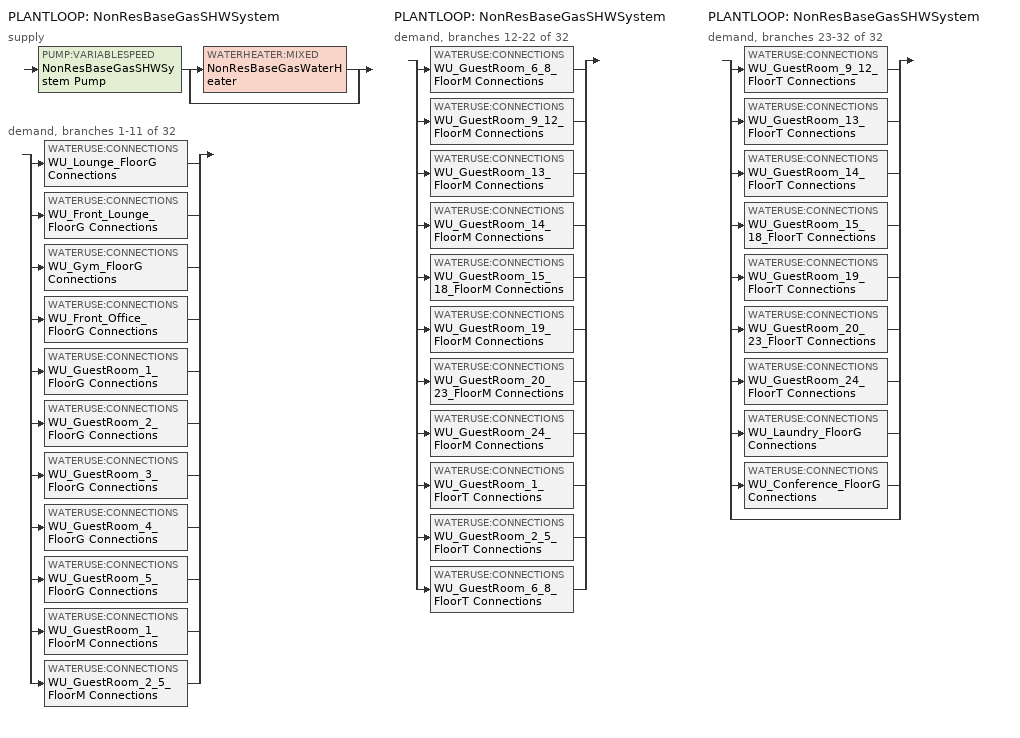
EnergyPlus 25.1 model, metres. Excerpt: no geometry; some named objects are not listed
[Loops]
PLANTLOOP 'NonResBaseGasSHWSystem'
 supply: PUMP:VARIABLESPEED 'NonResBaseGasSHWSystem Pump' > split
  | WATERHEATER:MIXED 'NonResBaseGasWaterHeater'
  | bypass
 demand, branches 1-11 of 32: split
  | WATERUSE:CONNECTIONS 'WU_Lounge_FloorG Connections'
  | WATERUSE:CONNECTIONS 'WU_Front_Lounge_FloorG Connections'
  | WATERUSE:CONNECTIONS 'WU_Gym_FloorG Connections'
  | WATERUSE:CONNECTIONS 'WU_Front_Office_FloorG Connections'
  | WATERUSE:CONNECTIONS 'WU_GuestRoom_1_FloorG Connections'
  | WATERUSE:CONNECTIONS 'WU_GuestRoom_2_FloorG Connections'
  | WATERUSE:CONNECTIONS 'WU_GuestRoom_3_FloorG Connections'
  | WATERUSE:CONNECTIONS 'WU_GuestRoom_4_FloorG Connections'
  | WATERUSE:CONNECTIONS 'WU_GuestRoom_5_FloorG Connections'
  | WATERUSE:CONNECTIONS 'WU_GuestRoom_1_FloorM Connections'
  | WATERUSE:CONNECTIONS 'WU_GuestRoom_2_5_FloorM Connections'
PLANTLOOP 'NonResBaseGasSHWSystem'
 demand, branches 12-22 of 32: split
  | WATERUSE:CONNECTIONS 'WU_GuestRoom_6_8_FloorM Connections'
  | WATERUSE:CONNECTIONS 'WU_GuestRoom_9_12_FloorM Connections'
  | WATERUSE:CONNECTIONS 'WU_GuestRoom_13_FloorM Connections'
  | WATERUSE:CONNECTIONS 'WU_GuestRoom_14_FloorM Connections'
  | WATERUSE:CONNECTIONS 'WU_GuestRoom_15_18_FloorM Connections'
  | WATERUSE:CONNECTIONS 'WU_GuestRoom_19_FloorM Connections'
  | WATERUSE:CONNECTIONS 'WU_GuestRoom_20_23_FloorM Connections'
  | WATERUSE:CONNECTIONS 'WU_GuestRoom_24_FloorM Connections'
  | WATERUSE:CONNECTIONS 'WU_GuestRoom_1_FloorT Connections'
  | WATERUSE:CONNECTIONS 'WU_GuestRoom_2_5_FloorT Connections'
  | WATERUSE:CONNECTIONS 'WU_GuestRoom_6_8_FloorT Connections'
PLANTLOOP 'NonResBaseGasSHWSystem'
 demand, branches 23-32 of 32: split
  | WATERUSE:CONNECTIONS 'WU_GuestRoom_9_12_FloorT Connections'
  | WATERUSE:CONNECTIONS 'WU_GuestRoom_13_FloorT Connections'
  | WATERUSE:CONNECTIONS 'WU_GuestRoom_14_FloorT Connections'
  | WATERUSE:CONNECTIONS 'WU_GuestRoom_15_18_FloorT Connections'
  | WATERUSE:CONNECTIONS 'WU_GuestRoom_19_FloorT Connections'
  | WATERUSE:CONNECTIONS 'WU_GuestRoom_20_23_FloorT Connections'
  | WATERUSE:CONNECTIONS 'WU_GuestRoom_24_FloorT Connections'
  | WATERUSE:CONNECTIONS 'WU_Laundry_FloorG Connections'
  | WATERUSE:CONNECTIONS 'WU_Conference_FloorG Connections'
  | bypass
[SIZING:PLANT]
NonResBaseGasSHWSystem: Loop Type=Heating; Design Loop Exit Temperature=57.2222; Loop Design Temperature Difference=44.4444; Sizing Option=NonCoincident; Zone Timesteps in Averaging Window=1
[PUMP:VARIABLESPEED]
NonResBaseGasSHWSystem Pump: Design Maximum Flow Rate=Autosize; Design Pump Head=179352; Design Power Consumption=Autosize; Motor Efficiency=0.9; Fraction of Motor Inefficiencies to Fluid Stream=0; Coefficient 1 of the Part Load Performance Curve=0; Coefficient 2 of the Part Load Performance Curve=1; Coefficient 3 of the Part Load Performance Curve=0; Coefficient 4 of the Part Load Performance Curve=0; Design Minimum Flow Rate=0; Pump Control Type=Continuous; Design Power Sizing Method=PowerPerFlowPerPressure; Design Electric Power per Unit Flow Rate=348701.1; Design Shaft Power per Unit Flow Rate per Unit Head=1.28205; Design Minimum Flow Rate Fraction=0; EndUse Subcategory=General
[WATERHEATER:MIXED]
NonResBaseGasWaterHeater: Tank Volume=0.405039; Setpoint Temperature Schedule=SHWSystemSetpointTemp130; Deadband Temperature Difference=2; Maximum Temperature Limit=82; Heater Control Type=Cycle; Heater Maximum Capacity=29073.5; Heater Minimum Capacity=0; Heater Ignition Minimum Flow Rate=0; Heater Ignition Delay=0; Heater Fuel Type=NaturalGas; Heater Thermal Efficiency=0.8; Off Cycle Parasitic Fuel Consumption Rate=0; Off Cycle Parasitic Heat Fraction to Tank=0; On Cycle Parasitic Fuel Consumption Rate=0; On Cycle Parasitic Heat Fraction to Tank=0; Ambient Temperature Indicator=Schedule; Ambient Temperature Schedule=WaterHeaterAmbientTemp; Off Cycle Loss Coefficient to Ambient Temperature=11.0003; Off Cycle Loss Fraction to Zone=1; On Cycle Loss Coefficient to Ambient Temperature=11.0003; On Cycle Loss Fraction to Zone=1; Use Side Effectiveness=1; Source Side Effectiveness=1; Use Side Design Flow Rate=autosize; Source Side Design Flow Rate=autosize; Indirect Water Heating Recovery Time=1.5; Source Side Flow Control Mode=IndirectHeatPrimarySetpoint; EndUse Subcategory=General
[PLANTLOOP]
NonResBaseGasSHWSystem: Fluid Type=Water; Plant Equipment Operation Scheme=NonResBaseGasSHWSystem Operation Schemes; Maximum Loop Temperature=100; Minimum Loop Temperature=0; Maximum Loop Flow Rate=Autosize; Minimum Loop Flow Rate=0; Plant Loop Volume=Autocalculate; Load Distribution Scheme=Optimal; Plant Loop Demand Calculation Scheme=SingleSetpoint; Common Pipe Simulation=None; Pressure Simulation Type=None; Loop Circulation Time=2
[PLANTEQUIPMENTLIST]
NonResBaseGasSHWSystem Equipment List: NonResBaseGasWaterHeater
[PLANTEQUIPMENTOPERATION:HEATINGLOAD]
NonResBaseGasSHWSystem Heating Operation Scheme: Load Range 1 Lower Limit=0; Load Range 1 Upper Limit=1000000000; Range 1 Equipment List=NonResBaseGasSHWSystem Equipment List
[PLANTEQUIPMENTOPERATIONSCHEMES]
NonResBaseGasSHWSystem Operation Schemes: Control Scheme 1=NonResBaseGasSHWSystem Heating Operation Scheme; Control Scheme 1 Schedule=Always On Discrete
[SETPOINTMANAGER:SCHEDULED]
NonResBaseGasSHWSystem SPM Scheduled: Control Variable=Temperature; Schedule=TargetSHWTemp130; Setpoint Node or NodeList=NonResBaseGasSHWSystem Supply Mixer Outlet Node
[WATERUSE:EQUIPMENT] EndUse Subcategory=DHW-Gas; Target Temperature Schedule=TargetSHWTemp130
Name | Peak Flow Rate | Flow Rate Fraction Schedule | Zone
WU_Lounge_FloorG | 1.09625e-06 | HotelSmallResidentialCommonServiceHotWater | Lounge_FloorG
WU_Front_Lounge_FloorG | 5.48174e-06 | HotelSmallResidentialCommonServiceHotWater | Front_Lounge_FloorG
WU_Gym_FloorG | 6.64396e-07 | HotelSmallAssemblyServiceHotWater | Gym_FloorG
WU_Front_Office_FloorG | 1.32881e-06 | HotelSmallOfficeServiceHotWater | Front_Office_FloorG
WU_GuestRoom_1_FloorG | 4.96125e-06 | HotelSmallResidentialLivingServiceHotWater | GuestRoom_1_FloorG
WU_GuestRoom_2_FloorG | 4.96125e-06 | HotelSmallResidentialLivingServiceHotWater | GuestRoom_2_FloorG
WU_GuestRoom_3_FloorG | 4.96125e-06 | HotelSmallResidentialLivingServiceHotWater | GuestRoom_3_FloorG
WU_GuestRoom_4_FloorG | 4.96083e-06 | HotelSmallResidentialLivingServiceHotWater | GuestRoom_4_FloorG
WU_GuestRoom_5_FloorG | 4.96083e-06 | HotelSmallResidentialLivingServiceHotWater | GuestRoom_5_FloorG
WU_GuestRoom_1_FloorM | 4.96125e-06 | HotelSmallResidentialLivingServiceHotWater | GuestRoom_1_FloorM
WU_GuestRoom_2_5_FloorM | 1.9845e-05 | HotelSmallResidentialLivingServiceHotWater | GuestRoom_2_5_FloorM
WU_GuestRoom_6_8_FloorM | 1.60288e-05 | HotelSmallResidentialLivingServiceHotWater | GuestRoom_6_8_FloorM
WU_GuestRoom_9_12_FloorM | 1.9845e-05 | HotelSmallResidentialLivingServiceHotWater | GuestRoom_9_12_FloorM
WU_GuestRoom_13_FloorM | 4.96125e-06 | HotelSmallResidentialLivingServiceHotWater | GuestRoom_13_FloorM
WU_GuestRoom_14_FloorM | 4.96083e-06 | HotelSmallResidentialLivingServiceHotWater | GuestRoom_14_FloorM
WU_GuestRoom_15_18_FloorM | 1.98436e-05 | HotelSmallResidentialLivingServiceHotWater | GuestRoom_15_18_FloorM
WU_GuestRoom_19_FloorM | 4.96097e-06 | HotelSmallResidentialLivingServiceHotWater | GuestRoom_19_FloorM
WU_GuestRoom_20_23_FloorM | 1.98436e-05 | HotelSmallResidentialLivingServiceHotWater | GuestRoom_20_23_FloorM
WU_GuestRoom_24_FloorM | 4.96083e-06 | HotelSmallResidentialLivingServiceHotWater | GuestRoom_24_FloorM
WU_GuestRoom_1_FloorT | 4.96125e-06 | HotelSmallResidentialLivingServiceHotWater | GuestRoom_1_FloorT
WU_GuestRoom_2_5_FloorT | 1.9845e-05 | HotelSmallResidentialLivingServiceHotWater | GuestRoom_2_5_FloorT
WU_GuestRoom_6_8_FloorT | 1.60288e-05 | HotelSmallResidentialLivingServiceHotWater | GuestRoom_6_8_FloorT
WU_GuestRoom_9_12_FloorT | 1.9845e-05 | HotelSmallResidentialLivingServiceHotWater | GuestRoom_9_12_FloorT
WU_GuestRoom_13_FloorT | 4.96125e-06 | HotelSmallResidentialLivingServiceHotWater | GuestRoom_13_FloorT
WU_GuestRoom_14_FloorT | 4.96083e-06 | HotelSmallResidentialLivingServiceHotWater | GuestRoom_14_FloorT
WU_GuestRoom_15_18_FloorT | 1.98436e-05 | HotelSmallResidentialLivingServiceHotWater | GuestRoom_15_18_FloorT
WU_GuestRoom_19_FloorT | 4.96097e-06 | HotelSmallResidentialLivingServiceHotWater | GuestRoom_19_FloorT
WU_GuestRoom_20_23_FloorT | 1.98436e-05 | HotelSmallResidentialLivingServiceHotWater | GuestRoom_20_23_FloorT
WU_GuestRoom_24_FloorT | 4.96083e-06 | HotelSmallResidentialLivingServiceHotWater | GuestRoom_24_FloorT
WU_Laundry_FloorG | 3.20024e-06 | HotelSmallAssemblyServiceHotWater | Laundry_FloorG
WU_Conference_FloorG | 2.69871e-06 | HotelSmallAssemblyServiceHotWater | Conference_FloorG
[WATERUSE:CONNECTIONS] Drain Water Heat Exchanger Type=None; Drain Water Heat Exchanger Destination=Plant
Name | Water Use Equipment 1
WU_Lounge_FloorG Connections | WU_Lounge_FloorG
WU_Front_Lounge_FloorG Connections | WU_Front_Lounge_FloorG
WU_Gym_FloorG Connections | WU_Gym_FloorG
WU_Front_Office_FloorG Connections | WU_Front_Office_FloorG
WU_GuestRoom_1_FloorG Connections | WU_GuestRoom_1_FloorG
WU_GuestRoom_2_FloorG Connections | WU_GuestRoom_2_FloorG
WU_GuestRoom_3_FloorG Connections | WU_GuestRoom_3_FloorG
WU_GuestRoom_4_FloorG Connections | WU_GuestRoom_4_FloorG
WU_GuestRoom_5_FloorG Connections | WU_GuestRoom_5_FloorG
WU_GuestRoom_1_FloorM Connections | WU_GuestRoom_1_FloorM
WU_GuestRoom_2_5_FloorM Connections | WU_GuestRoom_2_5_FloorM
WU_GuestRoom_6_8_FloorM Connections | WU_GuestRoom_6_8_FloorM
WU_GuestRoom_9_12_FloorM Connections | WU_GuestRoom_9_12_FloorM
WU_GuestRoom_13_FloorM Connections | WU_GuestRoom_13_FloorM
WU_GuestRoom_14_FloorM Connections | WU_GuestRoom_14_FloorM
WU_GuestRoom_15_18_FloorM Connections | WU_GuestRoom_15_18_FloorM
WU_GuestRoom_19_FloorM Connections | WU_GuestRoom_19_FloorM
WU_GuestRoom_20_23_FloorM Connections | WU_GuestRoom_20_23_FloorM
WU_GuestRoom_24_FloorM Connections | WU_GuestRoom_24_FloorM
WU_GuestRoom_1_FloorT Connections | WU_GuestRoom_1_FloorT
WU_GuestRoom_2_5_FloorT Connections | WU_GuestRoom_2_5_FloorT
WU_GuestRoom_6_8_FloorT Connections | WU_GuestRoom_6_8_FloorT
WU_GuestRoom_9_12_FloorT Connections | WU_GuestRoom_9_12_FloorT
WU_GuestRoom_13_FloorT Connections | WU_GuestRoom_13_FloorT
WU_GuestRoom_14_FloorT Connections | WU_GuestRoom_14_FloorT
WU_GuestRoom_15_18_FloorT Connections | WU_GuestRoom_15_18_FloorT
WU_GuestRoom_19_FloorT Connections | WU_GuestRoom_19_FloorT
WU_GuestRoom_20_23_FloorT Connections | WU_GuestRoom_20_23_FloorT
WU_GuestRoom_24_FloorT Connections | WU_GuestRoom_24_FloorT
WU_Laundry_FloorG Connections | WU_Laundry_FloorG
WU_Conference_FloorG Connections | WU_Conference_FloorG
[Zone equipment]
Corridor_FloorG: BaseZnSys1-36
Gym_FloorG: BaseZnSys1-38
Front_Lounge_FloorG: BaseZnSys1-39
Front_Office_FloorG: BaseZnSys1-40
Front_Stair_FloorG: BaseZnSys1-41
Front_Storage_FloorG: BaseZnSys1-42
Laundry_FloorG: BaseZnSys1-43, Laundry_FloorG BaseExhFan
Conference_FloorG: BaseZnSys1-45
Restroom_FloorG: BaseZnSys1-48, Restroom_FloorG BaseExhFan
[Coil:Cooling:DX:SingleSpeed] Availability Schedule=Always On Discrete; Gross Rated Total Cooling Capacity {W}=autosize; Gross Rated Sensible Heat Ratio=Autosize; Rated Air Flow Rate {m3/s}=Autosize; 2017 Rated Evaporator Fan Power Per Volume Flow Rate {W/(m3/s)}=773.3; Total Cooling Capacity Function of Temperature Curve=CoilClgDXQRatio_fTwbToadbSI; Total Cooling Capacity Function of Flow Fraction Curve=CoilClgDXSnglQRatio_fCFMRatio; Energy Input Ratio Function of Flow Fraction Curve=CoilClgDXSnglEIRRatio_fCFMRatio; Part Load Fraction Correlation Curve=CoilClgDXSEEREIRRatio_fQFrac; Minimum Outdoor Dry-Bulb Temperature for Compressor Operation {C}=-25; Condenser Type=AirCooled; Evaporative Condenser Effectiveness=0; Evaporative Condenser Air Flow Rate {m3/s}=Autosize; Evaporative Condenser Pump Rated Power Consumption {W}=Autosize; Crankcase Heater Capacity {W}=0; Maximum Outdoor Dry-Bulb Temperature for Crankcase Heater Operation {C}=0; Basin Heater Capacity {W/K}=0; Basin Heater Setpoint Temperature {C}=10
Name | Gross Rated Cooling COP {W/W} | Energy Input Ratio Function of Temperature Curve
BaseSys1 CoilClg-34 | 4.28 | CoilClgDXSEEREIR_fTwbToadbSI-37
BaseSys1 CoilClg-35 | 4.28 | CoilClgDXSEEREIR_fTwbToadbSI-38
BaseSys1 CoilClg-36; BaseSys1 CoilClg-39; BaseSys1 CoilClg-40; BaseSys1 CoilClg-43; BaseSys1 CoilClg-45 | 3.3 | CoilClgDXSEEREIR_fTwbToadbSI-5
BaseSys1 CoilClg-37; BaseSys1 CoilClg-38; BaseSys1 CoilClg-41; BaseSys1 CoilClg-42; BaseSys1 CoilClg-46; BaseSys1 CoilClg-47; BaseSys1 CoilClg-48 | 4.28 | CoilClgDXSEEREIR_fTwbToadbSI-5
BaseSys1 CoilClg-44 | 4.27 | CoilClgDXSEEREIR_fTwbToadbSI-5
[Coil:Heating:Electric] Availability Schedule=Always On Discrete; Efficiency=1; Nominal Capacity {W}=autosize
BaseSys1 CoilHtg; BaseSys1 CoilHtg-2; BaseSys1 CoilHtg-3; BaseSys1 CoilHtg-4; BaseSys1 CoilHtg-5; BaseSys1 CoilHtg-6; BaseSys1 CoilHtg-7; BaseSys1 CoilHtg-8; BaseSys1 CoilHtg-9; BaseSys1 CoilHtg-10; BaseSys1 CoilHtg-11; BaseSys1 CoilHtg-12; BaseSys1 CoilHtg-13; BaseSys1 CoilHtg-14; BaseSys1 CoilHtg-15; BaseSys1 CoilHtg-16; BaseSys1 CoilHtg-17; BaseSys1 CoilHtg-18; BaseSys1 CoilHtg-19; BaseSys1 CoilHtg-20; BaseSys1 CoilHtg-21; BaseSys1 CoilHtg-22; BaseSys1 CoilHtg-23; BaseSys1 CoilHtg-24; BaseSys1 CoilHtg-25; BaseSys1 CoilHtg-26; BaseSys1 CoilHtg-27; BaseSys1 CoilHtg-28; BaseSys1 CoilHtg-29; BaseSys1 CoilHtg-30; BaseSys1 CoilHtg-31; BaseSys1 CoilHtg-32; BaseSys1 CoilHtg-33; BaseSys1 CoilHtg-34; BaseSys1 CoilHtg-35; BaseSys1 CoilHtg-36; BaseSys1 CoilHtg-37; BaseSys1 CoilHtg-38; BaseSys1 CoilHtg-39; BaseSys1 CoilHtg-40; BaseSys1 CoilHtg-41; BaseSys1 CoilHtg-42; BaseSys1 CoilHtg-43; BaseSys1 CoilHtg-44; BaseSys1 CoilHtg-45; BaseSys1 CoilHtg-46; BaseSys1 CoilHtg-47; BaseSys1 CoilHtg-48
[Schedule:Day:Hourly]
WaterHeaterAmbientTempDaily: 20, 20, 20, 20, 20, 20, 20, 20, 20, 20, 20, 20, 20, 20, 20, 20, 20, 20, 20, 20, 20, 20, 20, 20
SHWSystemSetpointTemp130Daily; TargetSHWTemp130Daily: 54.4, 54.4, 54.4, 54.4, 54.4, 54.4, 54.4, 54.4, 54.4, 54.4, 54.4, 54.4, 54.4, 54.4, 54.4, 54.4, 54.4, 54.4, 54.4, 54.4, 54.4, 54.4, 54.4, 54.4
HotelSmallAssemblyServiceHotWaterWD: 0, 0, 0, 0, 0, 0, 0, 0, 0, 0.05, 0.05, 0.35, 0.05, 0.05, 0.05, 0.05, 0.05, 0, 0, 0, 0, 0, 0, 0
HotelSmallAssemblyServiceHotWaterSat: 0, 0, 0, 0, 0, 0, 0, 0, 0, 0.05, 0.05, 0.2, 0, 0, 0, 0, 0, 0, 0, 0.65, 0.3, 0, 0, 0
HotelSmallAssemblyServiceHotWaterSun: 0, 0, 0, 0, 0, 0, 0, 0, 0, 0.05, 0.05, 0.1, 0, 0, 0, 0, 0, 0, 0, 0.65, 0.3, 0, 0, 0
HotelSmallResidentialCommonServiceHotWaterWD; HotelSmallResidentialCommonServiceHotWaterSat; HotelSmallResidentialCommonServiceHotWaterSun: 0, 0, 0, 0.05, 0.05, 0.05, 0.8, 0.7, 0.5, 0.4, 0.25, 0.25, 0.25, 0.25, 0.5, 0.6, 0.7, 0.7, 0.4, 0.25, 0.2, 0.2, 0.05, 0.05
HotelSmallResidentialLivingServiceHotWaterWD; HotelSmallOfficeServiceHotWaterWD: 0.131, 0.075, 0.084, 0.103, 0.187, 0.411, 0.832, 1, 0.832, 0.617, 0.486, 0.355, 0.336, 0.308, 0.299, 0.243, 0.393, 0.449, 0.486, 0.439, 0.393, 0.364, 0.336, 0.206
HotelSmallResidentialLivingServiceHotWaterSat; HotelSmallResidentialLivingServiceHotWaterSun; HotelSmallOfficeServiceHotWaterSat; HotelSmallOfficeServiceHotWaterSun: 0.217, 0.12, 0.108, 0.096, 0.181, 0.277, 0.313, 0.566, 0.928, 1, 0.892, 0.735, 0.614, 0.518, 0.47, 0.47, 0.627, 0.699, 0.675, 0.627, 0.566, 0.53, 0.482, 0.337
[Schedule:Week:Daily]
WaterHeaterAmbientTempWk: WaterHeaterAmbientTempDaily, WaterHeaterAmbientTempDaily, WaterHeaterAmbientTempDaily, WaterHeaterAmbientTempDaily, WaterHeaterAmbientTempDaily, WaterHeaterAmbientTempDaily, WaterHeaterAmbientTempDaily, WaterHeaterAmbientTempDaily, WaterHeaterAmbientTempDaily, WaterHeaterAmbientTempDaily, WaterHeaterAmbientTempDaily, WaterHeaterAmbientTempDaily
SHWSystemSetpointTemp130Wk: SHWSystemSetpointTemp130Daily, SHWSystemSetpointTemp130Daily, SHWSystemSetpointTemp130Daily, SHWSystemSetpointTemp130Daily, SHWSystemSetpointTemp130Daily, SHWSystemSetpointTemp130Daily, SHWSystemSetpointTemp130Daily, SHWSystemSetpointTemp130Daily, SHWSystemSetpointTemp130Daily, SHWSystemSetpointTemp130Daily, SHWSystemSetpointTemp130Daily, SHWSystemSetpointTemp130Daily
TargetSHWTemp130Wk: TargetSHWTemp130Daily, TargetSHWTemp130Daily, TargetSHWTemp130Daily, TargetSHWTemp130Daily, TargetSHWTemp130Daily, TargetSHWTemp130Daily, TargetSHWTemp130Daily, TargetSHWTemp130Daily, TargetSHWTemp130Daily, TargetSHWTemp130Daily, TargetSHWTemp130Daily, TargetSHWTemp130Daily
HotelSmallAssemblyServiceHotWaterWk: HotelSmallAssemblyServiceHotWaterSun, HotelSmallAssemblyServiceHotWaterWD, HotelSmallAssemblyServiceHotWaterWD, HotelSmallAssemblyServiceHotWaterWD, HotelSmallAssemblyServiceHotWaterWD, HotelSmallAssemblyServiceHotWaterWD, HotelSmallAssemblyServiceHotWaterSat, HotelSmallAssemblyServiceHotWaterSun, HotelSmallAssemblyServiceHotWaterWD, HotelSmallAssemblyServiceHotWaterWD, HotelSmallAssemblyServiceHotWaterSun, HotelSmallAssemblyServiceHotWaterSun
HotelSmallOfficeServiceHotWaterWk: HotelSmallOfficeServiceHotWaterSun, HotelSmallOfficeServiceHotWaterWD, HotelSmallOfficeServiceHotWaterWD, HotelSmallOfficeServiceHotWaterWD, HotelSmallOfficeServiceHotWaterWD, HotelSmallOfficeServiceHotWaterWD, HotelSmallOfficeServiceHotWaterSat, HotelSmallOfficeServiceHotWaterSun, HotelSmallOfficeServiceHotWaterWD, HotelSmallOfficeServiceHotWaterWD, HotelSmallOfficeServiceHotWaterSun, HotelSmallOfficeServiceHotWaterSun
HotelSmallResidentialCommonServiceHotWaterWk: HotelSmallResidentialCommonServiceHotWaterSun, HotelSmallResidentialCommonServiceHotWaterWD, HotelSmallResidentialCommonServiceHotWaterWD, HotelSmallResidentialCommonServiceHotWaterWD, HotelSmallResidentialCommonServiceHotWaterWD, HotelSmallResidentialCommonServiceHotWaterWD, HotelSmallResidentialCommonServiceHotWaterSat, HotelSmallResidentialCommonServiceHotWaterSun, HotelSmallResidentialCommonServiceHotWaterWD, HotelSmallResidentialCommonServiceHotWaterWD, HotelSmallResidentialCommonServiceHotWaterSun, HotelSmallResidentialCommonServiceHotWaterSun
HotelSmallResidentialLivingServiceHotWaterWk: HotelSmallResidentialLivingServiceHotWaterSun, HotelSmallResidentialLivingServiceHotWaterWD, HotelSmallResidentialLivingServiceHotWaterWD, HotelSmallResidentialLivingServiceHotWaterWD, HotelSmallResidentialLivingServiceHotWaterWD, HotelSmallResidentialLivingServiceHotWaterWD, HotelSmallResidentialLivingServiceHotWaterSat, HotelSmallResidentialLivingServiceHotWaterSun, HotelSmallResidentialLivingServiceHotWaterWD, HotelSmallResidentialLivingServiceHotWaterWD, HotelSmallResidentialLivingServiceHotWaterSun, HotelSmallResidentialLivingServiceHotWaterSun
[Schedule:Year]
WaterHeaterAmbientTemp: WaterHeaterAmbientTempWk, 1, 1, 12, 31
SHWSystemSetpointTemp130: SHWSystemSetpointTemp130Wk, 1, 1, 12, 31
TargetSHWTemp130: TargetSHWTemp130Wk, 1, 1, 12, 31
HotelSmallAssemblyServiceHotWater: HotelSmallAssemblyServiceHotWaterWk, 1, 1, 12, 31
HotelSmallOfficeServiceHotWater: HotelSmallOfficeServiceHotWaterWk, 1, 1, 12, 31
HotelSmallResidentialCommonServiceHotWater: HotelSmallResidentialCommonServiceHotWaterWk, 1, 1, 12, 31
HotelSmallResidentialLivingServiceHotWater: HotelSmallResidentialLivingServiceHotWaterWk, 1, 1, 12, 31
[Schedule:Constant]
Always On Discrete: Hourly Value=1
[Curve:Quadratic] Minimum Value of x=0; Maximum Value of x=100
Name | Coefficient1 Constant | Coefficient2 x | Coefficient3 x**2 | Minimum Curve Output
CoilClgDXSnglQRatio_fCFMRatio | 0.8 | 0.2 | 0 | 0.8
CoilClgDXSnglEIRRatio_fCFMRatio | 1.156 | -0.1816 | 0.0256
[Curve:Cubic]
CoilClgDXSEEREIRRatio_fQFrac: Coefficient1 Constant=1; Coefficient2 x=0; Coefficient3 x**2=0; Coefficient4 x**3=0; Minimum Value of x=0.7; Maximum Value of x=1; Minimum Curve Output=1; Maximum Curve Output=1
[Curve:Biquadratic]
CoilClgDXQRatio_fTwbToadbSI: Coefficient1 Constant=0.86779; Coefficient2 x=0.014245; Coefficient3 x**2=0.000554; Coefficient4 y=-0.007569; Coefficient5 y**2=3.2e-05; Coefficient6 x*y=-0.000191; Minimum Value of x=13.89; Maximum Value of x=25; Minimum Value of y=23.89; Maximum Value of y=46.11; Minimum Curve Output=0.77; Maximum Curve Output=1.29
[Table:IndependentVariable]
CoilClgDXSEEREIR_fTwbToadbSI-37_IndependentVariable_0; CoilClgDXSEEREIR_fTwbToadbSI-38_IndependentVariable_0: Cubic, Constant, 13.89, 25, Temperature, 13.89, 19.44, 25
CoilClgDXSEEREIR_fTwbToadbSI-37_IndependentVariable_1; CoilClgDXSEEREIR_fTwbToadbSI-38_IndependentVariable_1: Cubic, Constant, 27.78, 43.33, Temperature, 27.78, 35, 43.33
[Table:IndependentVariableList]
CoilClgDXSEEREIR_fTwbToadbSI-5_IndependentVariableList: CoilClgDXSEEREIR_fTwbToadbSI-5_IndependentVariable_0, CoilClgDXSEEREIR_fTwbToadbSI-5_IndependentVariable_1
CoilClgDXSEEREIR_fTwbToadbSI-37_IndependentVariableList: CoilClgDXSEEREIR_fTwbToadbSI-37_IndependentVariable_0, CoilClgDXSEEREIR_fTwbToadbSI-37_IndependentVariable_1
CoilClgDXSEEREIR_fTwbToadbSI-38_IndependentVariableList: CoilClgDXSEEREIR_fTwbToadbSI-38_IndependentVariable_0, CoilClgDXSEEREIR_fTwbToadbSI-38_IndependentVariable_1
[Table:Lookup]
CoilClgDXSEEREIR_fTwbToadbSI-5: CoilClgDXSEEREIR_fTwbToadbSI-5_IndependentVariableList, DivisorOnly, 1, Dimensionless, 0.911021, 1.16491, 1.39688, 0.777403, 1, 1.2035, 0.683095, 0.883486, 1.06682
CoilClgDXSEEREIR_fTwbToadbSI-37: CoilClgDXSEEREIR_fTwbToadbSI-37_IndependentVariableList, DivisorOnly, 1, Dimensionless, 0.911021, 1.16491, 1.39688, 0.777403, 1, 1.2035, 0.683095, 0.883486, 1.06682
CoilClgDXSEEREIR_fTwbToadbSI-38: CoilClgDXSEEREIR_fTwbToadbSI-38_IndependentVariableList, DivisorOnly, 1, Dimensionless, 0.911021, 1.16491, 1.39688, 0.777403, 1, 1.2035, 0.683095, 0.883486, 1.06682
